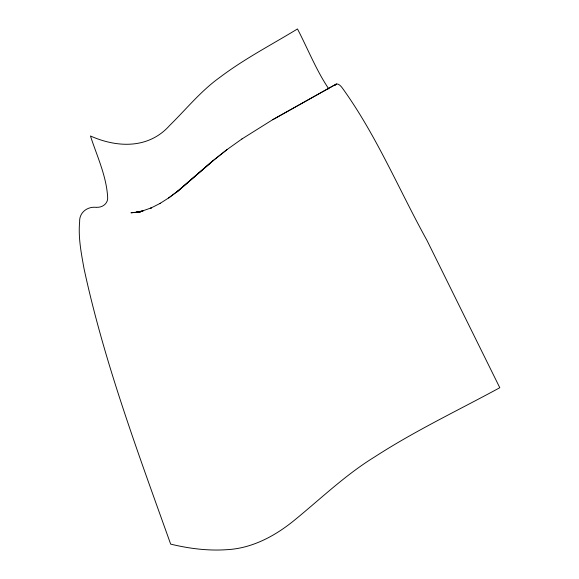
<?xml version="1.0" encoding="UTF-8"?>
<svg xmlns="http://www.w3.org/2000/svg" width="579" height="579" viewBox="0 0 579 579"><rect width="100%" height="100%" fill="white"/><g stroke="black" fill="none" stroke-linecap="round" stroke-linejoin="round"><path stroke-width="0.87" d="M335.176 85.403C336.797 81.777 340.756 85.786 342.059 87.639C376.285 134.9 398.888 189.615 426.998 240.444L499.793 387.713C457.917 410.475 414.709 430.964 374.649 456.925C344.831 475.229 319.746 499.728 292.684 521.628C273.881 536.639 251.424 548.4 226.997 549.674C208.071 551.005 189.043 548.574 170.66 544.115C138.338 453.495 104.336 362.867 84.027 268.613C81.263 253.226 78.136 237.528 79.634 221.829C79.142 212.573 87.306 206.442 95.904 207.311M177.029 191.873L212.594 161.027M177.203 191.663L212.725 160.948M177.377 191.468L212.855 160.882M227.011 149.599L212.479 161.128L227.011 149.599L241.964 138.946M177.565 191.294L168.692 197.931L177.76 191.142M241.906 138.982L272.637 119.723L336.204 84.114M168.909 197.772L159.898 203.526L160.412 203.251L150.699 208.151M272.666 119.744L336.363 84.027M150.981 208.013L151.56 207.774L141.906 211.147L143.23 210.799L136.043 212.327L142.557 210.951M136.745 212.175L138.193 211.972L130.963 212.797L137.02 212.341M139.821 212.052L138.236 212.218L139.944 212.044M138.605 212.182L140.19 212.023M138.171 212.225L139.756 212.066M138.533 212.175L140.111 212.023M96.403 207.275C102.461 207.803 108.439 203.374 107.629 196.846C106.312 175.654 96.917 155.917 90.447 135.978C117.168 147.906 148.694 149.085 169.741 125.382C186.279 109.127 200.956 90.831 219.991 77.268C244.324 58.855 271.493 44.793 297.476 28.95C307.876 48.889 316.17 70.175 328.771 88.891"/></g></svg>
